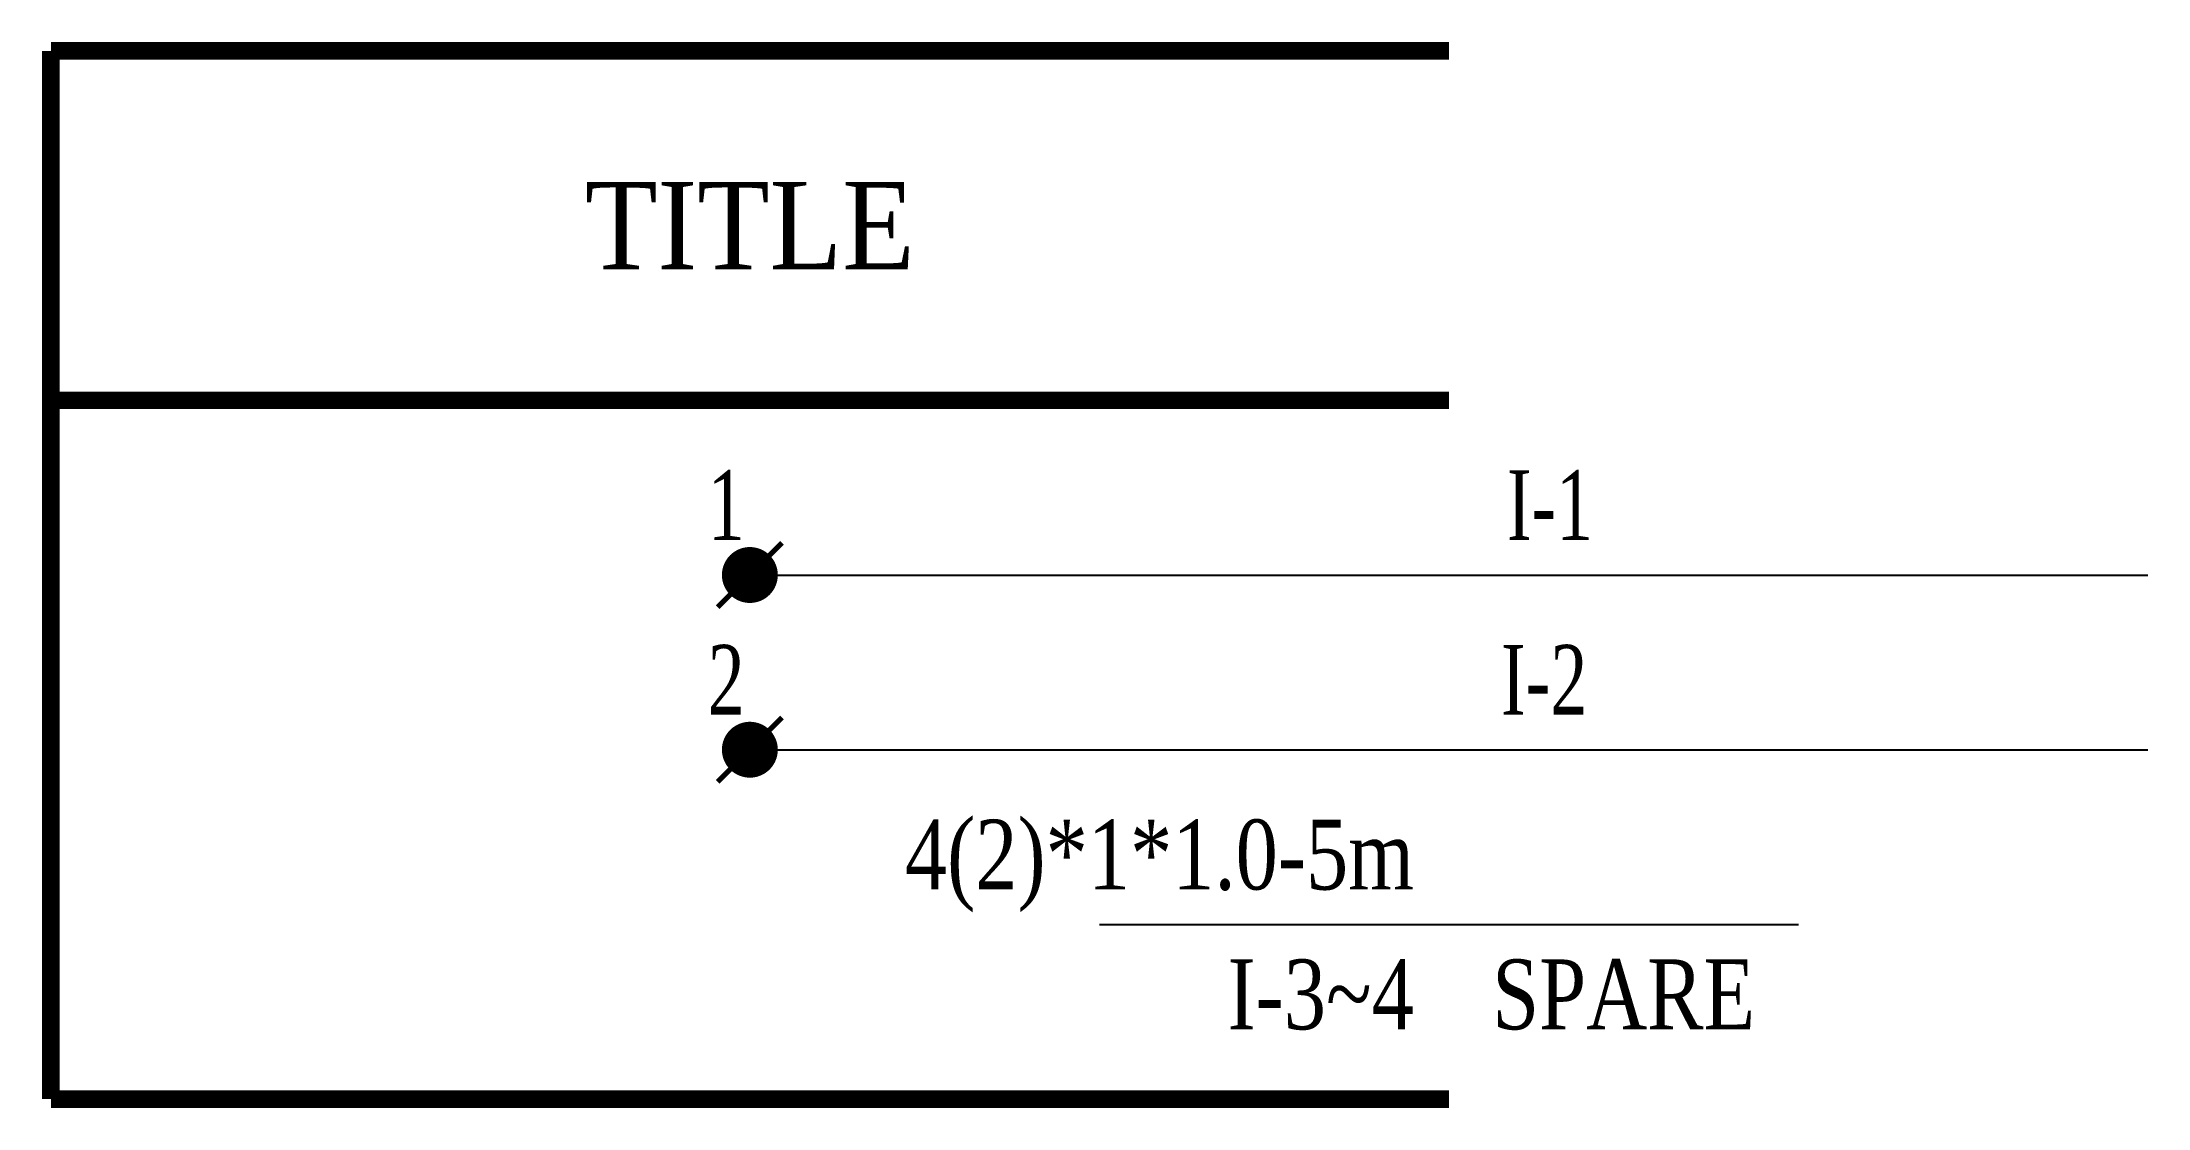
# Model space of a CAD drawing. Header units: millimetres. Extents: x -40.2 to 20, y -30.2 to 0.2.
import ezdxf
from ezdxf.enums import TextEntityAlignment as Align

# ---------------------------------------------------------------- set-up
doc = ezdxf.new("R2010")
doc.units = ezdxf.units.MM
doc.styles.add('CHINESE', font='TIMES.TTF', dxfattribs={"width": 0.9})

# ---------------------------------------------------------------- blocks, each defined once
blk = doc.blocks.new('W21')
at = {"const_width": 0.8}
blk.add_lwpolyline([(-0.4, 0, 1), (0.4, 0, 1)], format="xyb", close=True, dxfattribs=at)
at = {"const_width": 0.15}
for points in [[(0, 0), (0.919, 0.919)], [(0, 0), (-0.919, -0.919)]]:
    blk.add_lwpolyline(points, dxfattribs=at)
blk = doc.blocks.new('DZ')
at = {"xscale": -1, "rotation": 270}
blk.add_blockref('W21', (0, 0), dxfattribs=at)

msp = doc.modelspace()

# ---------------------------------------------------------------- linework, layer by layer
at = {"color": 0}
for p, q in [((-20, -15), (20, -15)), ((-20, -20), (20, -20))]:
    msp.add_line(p, q, dxfattribs=at)
at = {"color": 3}
msp.add_line((-10, -25), (10, -25), dxfattribs=at)
at = {"color": 3, "const_width": 0.5}
for points in [[(0, 0), (-40, 0)], [(-40, 0), (-40, -10)], [(0, -10), (-40, -10)], [(-40, -10), (-40, -30)], [(0, -30), (-40, -30)]]:
    msp.add_lwpolyline(points, dxfattribs=at)

# ---------------------------------------------------------------- block references
at = {"color": 3}
for p in [(-20, -15), (-20, -20)]:
    msp.add_blockref('DZ', p, dxfattribs=at)

# ---------------------------------------------------------------- texts
at = {"color": 3, "style": 'CHINESE', "width": 0.7}
for s, p in [('1', (-21.207, -14)), ('I-1', (1.661, -14)), ('2', (-21.207, -19)), ('I-2', (1.495, -19))]:
    msp.add_text(s, height=2, dxfattribs=at).set_placement(p)
at = {"color": 3, "style": 'CHINESE', "width": 0.8}
msp.add_text('4(2)*1*1.0-5m', height=2, dxfattribs=at).set_placement((-1, -24), align=Align.RIGHT)
msp.add_text('I-3~4', height=2, dxfattribs=at).set_placement((-1, -26), align=Align.TOP_RIGHT)
msp.add_text('SPARE', height=2, dxfattribs=at).set_placement((5, -26), align=Align.TOP_CENTER)
at = {"color": 3, "style": 'CHINESE', "width": 0.9}
msp.add_attdef('TITLE', text='Trap Indicator_111A_IND', height=2.5, dxfattribs=at).set_placement((-20, -5), align=Align.MIDDLE_CENTER)

doc.saveas('drawing.dxf')
